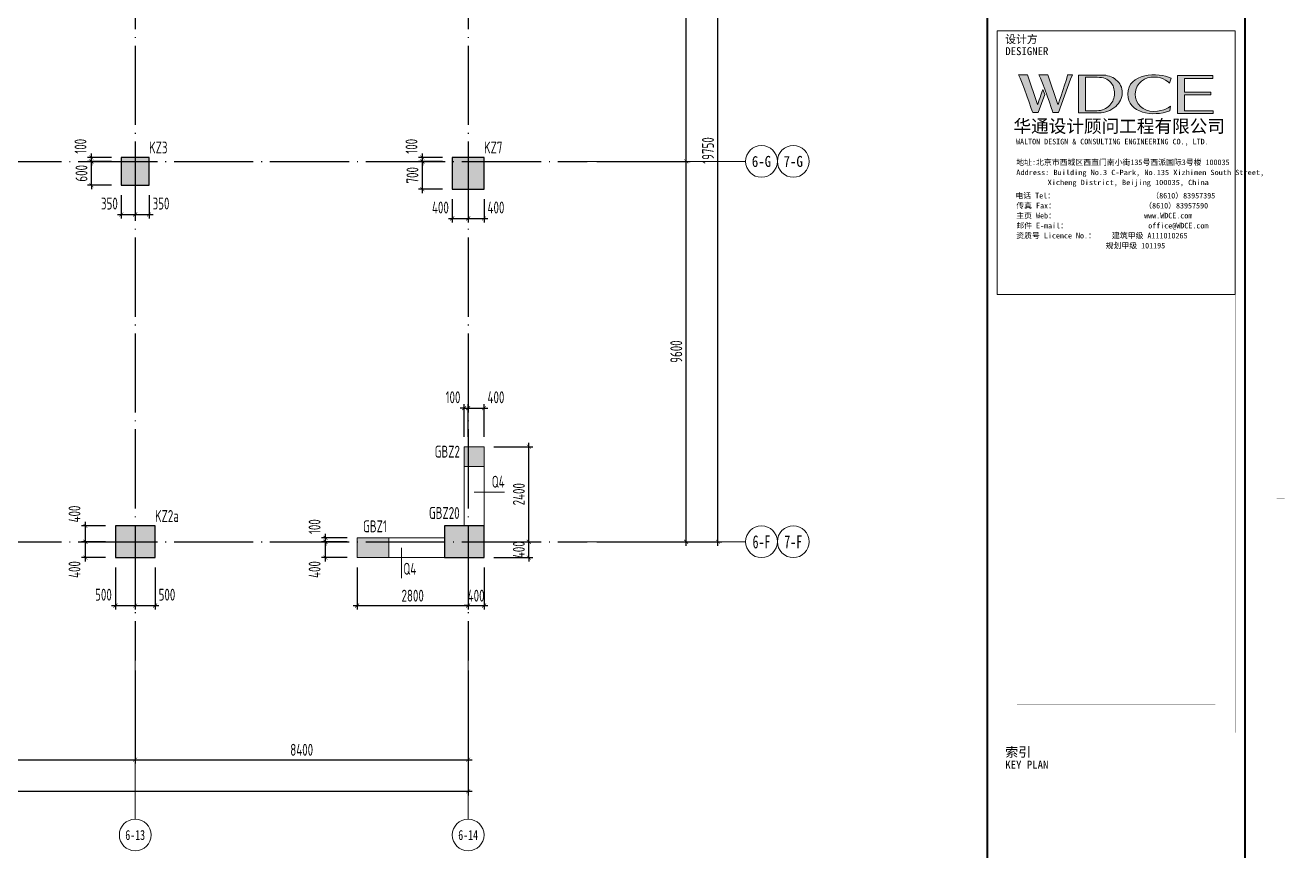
# Model space of a CAD drawing. Header units: millimetres. Extents: x -202076 to 1082610, y -439651 to 179350.
# Drawn here: x 141768 to 173545, y -85081 to -64243 of the extents above; entities that cross this region are included whole.
import ezdxf
from ezdxf.enums import TextEntityAlignment as Align

# ---------------------------------------------------------------- set-up
doc = ezdxf.new("R2010")
doc.units = ezdxf.units.MM
doc.header["$LTSCALE"] = 1000
doc.linetypes.add('DOTE', pattern=[2.42, 2, -0.2, 0.02, -0.2])
for name, color, linetype in [('02-TEXT_轴号', 7, 'Continuous'), ('A_AXIS-轴线', 36, 'DOTE'), ('AXIS_TEXT', 7, 'Continuous'), ('COLU', 5, 'Continuous')]:
    doc.layers.add(name, color=color, linetype=linetype)
for name, color, linetype, lineweight in [('COLU_TEXT', 6, 'Continuous', 0), ('DIM', 3, 'Continuous', 0), ('WALL', 2, 'Continuous', 0), ('墙柱名称编号', 7, 'Continuous', 18), ('墙柱轮廓', 7, 'Continuous', 18), ('墙身名称编号', 3, 'Continuous', 18), ('墙身标注引线', 3, 'Continuous', 18), ('边缘构件填充', 253, 'Continuous', 18)]:
    doc.layers.add(name, color=color, linetype=linetype, lineweight=lineweight)
doc.styles.add('_TCH_AXIS', font='STXIHEI.TTF', dxfattribs={"width": 0.75})
doc.styles.add('COMPLEX', font='COMPLEX')
doc.styles.add('TSSD_Dimension', font='tssdeng.shx', dxfattribs={"width": 0.7, "bigfont": 'hztxt.shx'})
doc.styles.add('TSSD_Rein', font='tssdeng.shx', dxfattribs={"width": 0.7, "bigfont": 'hztxt.shx'})
doc.styles.add('图签信息$0$hwxh', font='STXIHEI.TTF')
doc.styles.add('图签信息$0$华文细黑', font='STXIHEI.TTF', dxfattribs={"height": 10})
doc.dimstyles.new('TSSD_100_100', dxfattribs={"dimtxt": 300, "dimasz": 100, "dimexe": 100, "dimexo": 250, "dimgap": 100, "dimtad": 1, "dimdec": 0, "dimzin": 0, "dimdsep": 46, "dimtxsty": 'TSSD_Dimension', "dimblk": 'ARCHTICK', "dimcen": 0, "dimdle": 100, "dimclrt": 7, "dimadec": 0, "dimazin": 0, "dimtfac": 1, "dimtdec": 0, "dimtix": 1, "dimtmove": 2, "dimatfit": 3, "dimfxl": 1, "dimtolj": 1, "dimtzin": 0, "dimarcsym": 0})

# ---------------------------------------------------------------- blocks, each defined once
blk = doc.blocks.new('_AXISO')
blk.add_circle((0, 0), 0.5)
at = {"layer": 'AXIS_TEXT', "style": 'COMPLEX', "width": 1.041667}
blk.add_attdef('A', text='', height=0.56, dxfattribs=at).set_placement((-0.25, -0.28), (0.25, -0.28), align=Align.FIT)
blk = doc.blocks.new('图签信息$0$logo2')
h = blk.add_hatch(color=7)
h.paths.add_polyline_path([(19.02, -7.36), (15.84, -7.36), (15.84, -3.97), (18.97, -3.97), (18.97, -4.24), (16.46, -4.24), (16.46, -5.45), (18.81, -5.45), (18.81, -5.69), (16.47, -5.69), (16.47, -7.12), (19.02, -7.12)])
edge = h.paths.add_edge_path()
edge.add_spline(control_points=[(15.26, -4.21), (15.26, -4.21), (15.13, -4.65), (15.13, -4.65), (15.13, -4.65), (14.62, -4.1), (13.73, -4.1), (13.04, -4.1), (12.07, -4.54), (12.08, -5.62), (12.08, -6.49), (12.77, -7.16), (13.73, -7.17), (14.66, -7.17), (15.23, -6.68), (15.23, -6.68), (15.23, -6.68), (15.16, -7.11), (15.16, -7.11), (13.63, -7.7), (11.42, -7.29), (11.41, -5.64), (11.4, -3.72), (14.16, -3.66), (15.26, -4.21)], knot_values=[0, 0, 0, 0, 1, 1, 1, 2, 2, 2, 3, 3, 3, 4, 4, 4, 5, 5, 5, 6, 6, 6, 7, 7, 7, 8, 8, 8, 8], degree=3, periodic=0)
edge = h.paths.add_edge_path(flags=16)
edge.add_spline(control_points=[(10.23, -5.57), (10.23, -5.16), (10.12, -4.83), (9.9, -4.58), (9.63, -4.27), (9.23, -4.12), (8.69, -4.12), (8.69, -4.12), (7.64, -4.12), (7.64, -4.12), (7.64, -4.12), (7.64, -7.1), (7.64, -7.1), (7.64, -7.1), (8.66, -7.1), (8.66, -7.1), (9.13, -7.1), (9.52, -6.93), (9.82, -6.6), (10.09, -6.31), (10.23, -5.96), (10.23, -5.57)], knot_values=[0, 0, 0, 0, 1, 1, 1, 2, 2, 2, 3, 3, 3, 4, 4, 4, 5, 5, 5, 6, 6, 6, 7, 7, 7, 7], degree=3, periodic=0)
edge = h.paths.add_edge_path()
edge.add_spline(control_points=[(10.92, -5.51), (10.92, -5.96), (10.72, -6.37), (10.34, -6.72), (9.92, -7.1), (9.41, -7.29), (8.82, -7.29), (8.82, -7.29), (7.03, -7.29), (7.03, -7.29), (7.03, -7.29), (7.03, -3.92), (7.03, -3.92), (7.03, -3.92), (9.1, -3.92), (9.1, -3.92), (9.59, -3.92), (10.01, -4.06), (10.36, -4.34), (10.73, -4.64), (10.92, -5.03), (10.92, -5.51)], knot_values=[0, 0, 0, 0, 1, 1, 1, 2, 2, 2, 3, 3, 3, 4, 4, 4, 5, 5, 5, 6, 6, 6, 7, 7, 7, 7], degree=3, periodic=0)
at = {"lineweight": 0}
blk.add_lwpolyline([(19.02, -7.36), (15.84, -7.36), (15.84, -3.97), (18.97, -3.97), (18.97, -4.24), (16.46, -4.24), (16.46, -5.45), (18.81, -5.45), (18.81, -5.69), (16.47, -5.69), (16.47, -7.12), (19.02, -7.12), (19.02, -7.36)], dxfattribs=at)
for points, knots in [([(10.92, -5.51), (10.92, -5.96), (10.72, -6.37), (10.34, -6.72), (9.92, -7.1), (9.41, -7.29), (8.82, -7.29), (8.82, -7.29), (7.03, -7.29), (7.03, -7.29), (7.03, -7.29), (7.03, -3.92), (7.03, -3.92), (7.03, -3.92), (9.1, -3.92), (9.1, -3.92), (9.59, -3.92), (10.01, -4.06), (10.36, -4.34), (10.73, -4.64), (10.92, -5.03), (10.92, -5.51)], [0, 0, 0, 0, 1, 1, 1, 2, 2, 2, 3, 3, 3, 4, 4, 4, 5, 5, 5, 6, 6, 6, 7, 7, 7, 7]), ([(10.23, -5.57), (10.23, -5.16), (10.12, -4.83), (9.9, -4.58), (9.63, -4.27), (9.23, -4.12), (8.69, -4.12), (8.69, -4.12), (7.64, -4.12), (7.64, -4.12), (7.64, -4.12), (7.64, -7.1), (7.64, -7.1), (7.64, -7.1), (8.66, -7.1), (8.66, -7.1), (9.13, -7.1), (9.52, -6.93), (9.82, -6.6), (10.09, -6.31), (10.23, -5.96), (10.23, -5.57)], [0, 0, 0, 0, 1, 1, 1, 2, 2, 2, 3, 3, 3, 4, 4, 4, 5, 5, 5, 6, 6, 6, 7, 7, 7, 7]), ([(15.26, -4.21), (15.26, -4.21), (15.13, -4.65), (15.13, -4.65), (15.13, -4.65), (14.62, -4.1), (13.73, -4.1), (13.04, -4.1), (12.07, -4.54), (12.08, -5.62), (12.08, -6.49), (12.77, -7.16), (13.73, -7.17), (14.66, -7.17), (15.23, -6.68), (15.23, -6.68), (15.23, -6.68), (15.16, -7.11), (15.16, -7.11), (13.63, -7.7), (11.42, -7.29), (11.41, -5.64), (11.4, -3.72), (14.16, -3.66), (15.26, -4.21)], [0, 0, 0, 0, 1, 1, 1, 2, 2, 2, 3, 3, 3, 4, 4, 4, 5, 5, 5, 6, 6, 6, 7, 7, 7, 8, 8, 8, 8])]:
    blk.add_open_spline(points, degree=3, knots=knots, dxfattribs=at)
blk = doc.blocks.new('图签信息$0$logo1')
h = blk.add_hatch(color=8)
edge = h.paths.add_edge_path()
edge.add_spline(control_points=[(3.86, -5.21), (3.63, -5.88), (3.39, -6.56), (3.39, -6.56), (3.39, -6.56), (2.5, -3.91), (2.5, -3.91), (2.5, -3.91), (1.8, -3.91), (1.69, -3.91), (2.02, -4.39), (2.95, -7.27), (2.95, -7.27), (2.95, -7.27), (3.44, -7.27), (3.44, -7.27), (3.44, -7.27), (4.03, -5.66), (4.03, -5.66), (4.03, -5.66), (3.86, -5.21), (3.86, -5.21)], knot_values=[0, 0, 0, 0, 1, 1, 1, 2, 2, 2, 3, 3, 3, 4, 4, 4, 5, 5, 5, 6, 6, 6, 7, 7, 7, 7], degree=3, periodic=0)
h = blk.add_hatch(color=7)
edge = h.paths.add_edge_path()
edge.add_spline(control_points=[(6.04, -3.91), (6.09, -4.1), (5.2, -6.56), (5.2, -6.56), (5.2, -6.56), (4.3, -3.91), (4.3, -3.91), (4.3, -3.91), (3.6, -3.91), (3.49, -3.91), (3.82, -4.39), (4.75, -7.27), (4.75, -7.27), (4.75, -7.27), (5.24, -7.27), (5.24, -7.27), (5.24, -7.27), (6.33, -4.3), (6.33, -4.3), (6.33, -4.3), (6.48, -3.91), (6.48, -3.91), (6.48, -3.91), (6.21, -3.91), (6.04, -3.91)], knot_values=[0, 0, 0, 0, 1, 1, 1, 2, 2, 2, 3, 3, 3, 4, 4, 4, 5, 5, 5, 6, 6, 6, 7, 7, 7, 8, 8, 8, 8], degree=3, periodic=0)
at = {"color": 8, "lineweight": 0}
blk.add_open_spline([(3.86, -5.21), (3.63, -5.88), (3.39, -6.56), (3.39, -6.56), (3.39, -6.56), (2.5, -3.91), (2.5, -3.91), (2.5, -3.91), (1.8, -3.91), (1.69, -3.91), (2.02, -4.39), (2.95, -7.27), (2.95, -7.27), (2.95, -7.27), (3.44, -7.27), (3.44, -7.27), (3.44, -7.27), (4.03, -5.66), (4.03, -5.66), (4.03, -5.66), (3.86, -5.21), (3.86, -5.21)], degree=3, knots=[0, 0, 0, 0, 1, 1, 1, 2, 2, 2, 3, 3, 3, 4, 4, 4, 5, 5, 5, 6, 6, 6, 7, 7, 7, 7], dxfattribs=at)
at = {"lineweight": 0}
blk.add_open_spline([(6.04, -3.91), (6.09, -4.1), (5.2, -6.56), (5.2, -6.56), (5.2, -6.56), (4.3, -3.91), (4.3, -3.91), (4.3, -3.91), (3.6, -3.91), (3.49, -3.91), (3.82, -4.39), (4.75, -7.27), (4.75, -7.27), (4.75, -7.27), (5.24, -7.27), (5.24, -7.27), (5.24, -7.27), (6.33, -4.3), (6.33, -4.3), (6.33, -4.3), (6.48, -3.91), (6.48, -3.91), (6.48, -3.91), (6.21, -3.91), (6.04, -3.91)], degree=3, knots=[0, 0, 0, 0, 1, 1, 1, 2, 2, 2, 3, 3, 3, 4, 4, 4, 5, 5, 5, 6, 6, 6, 7, 7, 7, 8, 8, 8, 8], dxfattribs=at)
blk.add_blockref('图签信息$0$logo2', (0, 0))
blk = doc.blocks.new('图签信息$0$时间-logo')
at = {"layer": 'Defpoints', "lineweight": 0}
blk.add_lwpolyline([(0, -23.46), (-21.17, -23.46), (-21.17, 0), (0, 0), (0, -23.46)], dxfattribs=at)
blk.add_blockref('图签信息$0$logo1', (-20.97, 0))
at = {"style": '图签信息$0$hwxh'}
for s, height, p in [('华通设计顾问工程有限公司 ', 1.15, (-19.73, -9.05)), ('WALTON DESIGN & CONSULTING ENGINEERING CO., LTD.', 0.5, (-19.5, -10.1)), ('Address: Building No.3 C-Park, No.135 Xizhimen South Street, ', 0.47, (-19.48, -12.83)), ('地址:北京市西城区西直门南小街135号西派国际3号楼 100035', 0.5, (-19.48, -11.94)), ('Xicheng District, Beijing 100035, China ', 0.47, (-16.69, -13.72)), ('电话 Tel：                        （8610）83957395 ', 0.5, (-19.56, -14.91)), ('传真 Fax：                      （8610）83957590 ', 0.5, (-19.48, -15.8)), ('主页 Web：                      www.WDCE.com ', 0.5, (-19.48, -16.69)), ('资质号 Licence No.：    建筑甲级 A111010265 ', 0.5, (-19.48, -18.47)), ('邮件 E-mail：                    office@WDCE.com ', 0.5, (-19.48, -17.58)), ('   规划甲级 101195', 0.5, (-12.6, -19.36))]:
    blk.add_text(s, height=height, dxfattribs=at).set_placement(p)
blk = doc.blocks.new('图签信息')
at = {"const_width": 0.5}
blk.add_lwpolyline([(-65, 0), (0, 0), (0, 500.5), (-65, 500.5)], close=True, dxfattribs=at)
at = {"const_width": 0.05}
for points in [[(-62.5, 404.92), (-62.5, 227.83)], [(-62.5, 404.92), (-2.5, 404.92)], [(-62.5, 227.83), (-2.5, 227.83), (-2.5, 404.92)], [(-57.5, 338.36), (-7.5, 338.36)], [(-57.5, 288.83), (-7.5, 288.83)], [(-57.5, 234.85), (-7.5, 234.85)], [(-62.5, 227.83), (-2.5, 227.83)], [(-62.5, 217.74), (-2.5, 217.74)]]:
    blk.add_lwpolyline(points, dxfattribs=at)
at = {"ltscale": 0.001, "xscale": 2.834689937531525, "yscale": 2.834689937531525, "zscale": 2.834689937531525}
blk.add_blockref('图签信息$0$时间-logo', (-2.5, 404.92), dxfattribs=at)
at = {"style": '图签信息$0$华文细黑'}
for s, height, p in [('设计方', 2, (-60.5, 403.83)), ('DESIGNER', 2, (-60.5, 400.83)), ('索引', 2.4, (-60.5, 224.14)), ('KEY PLAN', 2, (-60.5, 220.74))]:
    blk.add_text(s, height=height, dxfattribs=at).set_placement(p, align=Align.TOP_LEFT)
blk = doc.blocks.new('图签-A1')
at = {"color": 2}
blk.add_blockref('图签信息', (0, 0), dxfattribs=at)
blk = doc.blocks.new('_ARCHTICK')
at = {"color": 0, "linetype": 'ByBlock', "const_width": 0.15}
blk.add_lwpolyline([(-0.5, -0.5), (0.5, 0.5)], dxfattribs=at)
blk = doc.blocks.new('*D440')
at = {"layer": 'Defpoints', "color": 0, "transparency": 16777216}
for p in [(155943, -67681), (158443, -67681), (155943, -77281)]:
    blk.add_point(p, dxfattribs=at)
at = {"layer": 'DIM', "color": 0, "lineweight": -2, "transparency": 16777216}
for p, q in [((156193, -67681), (158543, -67681)), ((158443, -77381), (158443, -67581)), ((156193, -77281), (158543, -77281))]:
    blk.add_line(p, q, dxfattribs=at)
at = {"layer": 'DIM', "color": 0, "lineweight": -2, "transparency": 16777216, "xscale": 100, "yscale": 100, "zscale": 100}
for p, rotation in [((158443, -67681), 90), ((158443, -77281), 270)]:
    blk.add_blockref('_ARCHTICK', p, dxfattribs=dict(at, rotation=rotation))
at = {"layer": 'DIM', "color": 7, "transparency": 16777216, "insert": (158193, -72481), "char_height": 300, "attachment_point": 5, "rotation": 90, "style": 'TSSD_Dimension'}
blk.add_mtext('\\A1;9600', dxfattribs=at)
blk = doc.blocks.new('*D441')
at = {"layer": 'Defpoints', "color": 0, "transparency": 16777216}
for p in [(155943, -58081), (158443, -58081), (155943, -67681)]:
    blk.add_point(p, dxfattribs=at)
at = {"layer": 'DIM', "color": 0, "lineweight": -2, "transparency": 16777216}
for p, q in [((156193, -58081), (158543, -58081)), ((158443, -67781), (158443, -57981)), ((156193, -67681), (158543, -67681))]:
    blk.add_line(p, q, dxfattribs=at)
at = {"layer": 'DIM', "color": 0, "lineweight": -2, "transparency": 16777216, "xscale": 100, "yscale": 100, "zscale": 100}
for p, rotation in [((158443, -58081), 90), ((158443, -67681), 270)]:
    blk.add_blockref('_ARCHTICK', p, dxfattribs=dict(at, rotation=rotation))
at = {"layer": 'DIM', "color": 7, "transparency": 16777216, "insert": (158193, -62881), "char_height": 300, "attachment_point": 5, "rotation": 90, "style": 'TSSD_Dimension'}
blk.add_mtext('\\A1;9600', dxfattribs=at)
blk = doc.blocks.new('*D442')
at = {"layer": 'Defpoints', "color": 0, "transparency": 16777216}
for p in [(155943, -57531), (159243, -57531), (155943, -77281)]:
    blk.add_point(p, dxfattribs=at)
at = {"layer": 'DIM', "color": 0, "lineweight": -2, "transparency": 16777216}
for p, q in [((159243, -77381), (159243, -57431)), ((156193, -57531), (159343, -57531)), ((156193, -77281), (159343, -77281))]:
    blk.add_line(p, q, dxfattribs=at)
at = {"layer": 'DIM', "color": 0, "lineweight": -2, "transparency": 16777216, "xscale": 100, "yscale": 100, "zscale": 100}
for p, rotation in [((159243, -57531), 90), ((159243, -77281), 270)]:
    blk.add_blockref('_ARCHTICK', p, dxfattribs=dict(at, rotation=rotation))
at = {"layer": 'DIM', "color": 7, "transparency": 16777216, "insert": (158993, -67406), "char_height": 300, "attachment_point": 5, "rotation": 90, "style": 'TSSD_Dimension'}
blk.add_mtext('\\A1;19750', dxfattribs=at)
blk = doc.blocks.new('*D448')
at = {"layer": 'Defpoints', "color": 0, "transparency": 16777216}
for p in [(136143, -80281), (144543, -80281), (144543, -82781)]:
    blk.add_point(p, dxfattribs=at)
at = {"layer": 'DIM', "color": 0, "lineweight": -2, "transparency": 16777216}
for p, q in [((136143, -80531), (136143, -82881)), ((144543, -80531), (144543, -82881)), ((136043, -82781), (144643, -82781))]:
    blk.add_line(p, q, dxfattribs=at)
at = {"layer": 'DIM', "color": 0, "lineweight": -2, "transparency": 16777216, "xscale": 100, "yscale": 100, "zscale": 100, "rotation": 180}
blk.add_blockref('_ARCHTICK', (136143, -82781), dxfattribs=at)
at = {"layer": 'DIM', "color": 0, "lineweight": -2, "transparency": 16777216, "xscale": 100, "yscale": 100, "zscale": 100}
blk.add_blockref('_ARCHTICK', (144543, -82781), dxfattribs=at)
at = {"layer": 'DIM', "color": 7, "transparency": 16777216, "insert": (140343, -82531), "char_height": 300, "attachment_point": 5, "style": 'TSSD_Dimension'}
blk.add_mtext('\\A1;8400', dxfattribs=at)
blk = doc.blocks.new('*D449')
at = {"layer": 'Defpoints', "color": 0, "transparency": 16777216}
for p in [(144543, -80281), (152943, -80281), (152943, -82781)]:
    blk.add_point(p, dxfattribs=at)
at = {"layer": 'DIM', "color": 0, "lineweight": -2, "transparency": 16777216}
for p, q in [((144543, -80531), (144543, -82881)), ((152943, -80531), (152943, -82881)), ((144443, -82781), (153043, -82781))]:
    blk.add_line(p, q, dxfattribs=at)
at = {"layer": 'DIM', "color": 0, "lineweight": -2, "transparency": 16777216, "xscale": 100, "yscale": 100, "zscale": 100, "rotation": 180}
blk.add_blockref('_ARCHTICK', (144543, -82781), dxfattribs=at)
at = {"layer": 'DIM', "color": 0, "lineweight": -2, "transparency": 16777216, "xscale": 100, "yscale": 100, "zscale": 100}
blk.add_blockref('_ARCHTICK', (152943, -82781), dxfattribs=at)
at = {"layer": 'DIM', "color": 7, "transparency": 16777216, "insert": (148743, -82531), "char_height": 300, "attachment_point": 5, "style": 'TSSD_Dimension'}
blk.add_mtext('\\A1;8400', dxfattribs=at)
blk = doc.blocks.new('*D450')
at = {"layer": 'Defpoints', "color": 0, "transparency": 16777216}
for p in [(102543, -80281), (152943, -80281), (102543, -83581)]:
    blk.add_point(p, dxfattribs=at)
at = {"layer": 'DIM', "color": 0, "lineweight": -2, "transparency": 16777216}
for p, q in [((102543, -80531), (102543, -83681)), ((152943, -80531), (152943, -83681)), ((153043, -83581), (102443, -83581))]:
    blk.add_line(p, q, dxfattribs=at)
at = {"layer": 'DIM', "color": 0, "lineweight": -2, "transparency": 16777216, "xscale": 100, "yscale": 100, "zscale": 100, "rotation": 180}
blk.add_blockref('_ARCHTICK', (102543, -83581), dxfattribs=at)
at = {"layer": 'DIM', "color": 0, "lineweight": -2, "transparency": 16777216, "xscale": 100, "yscale": 100, "zscale": 100}
blk.add_blockref('_ARCHTICK', (152943, -83581), dxfattribs=at)
at = {"layer": 'DIM', "color": 7, "transparency": 16777216, "insert": (127743, -83331), "char_height": 300, "attachment_point": 5, "style": 'TSSD_Dimension'}
blk.add_mtext('\\A1;50400', dxfattribs=at)
blk = doc.blocks.new('*D467')
at = {"layer": 'Defpoints', "color": 0, "transparency": 16777216}
for p in [(144043, -77681), (144543, -77681), (144543, -78891)]:
    blk.add_point(p, dxfattribs=at)
at = {"layer": 'DIM', "color": 0, "lineweight": -2, "transparency": 16777216}
for p, q in [((144043, -77931), (144043, -78991)), ((144543, -77931), (144543, -78991)), ((143943, -78891), (144643, -78891))]:
    blk.add_line(p, q, dxfattribs=at)
at = {"layer": 'DIM', "color": 0, "lineweight": -2, "transparency": 16777216, "xscale": 100, "yscale": 100, "zscale": 100, "rotation": 180}
blk.add_blockref('_ARCHTICK', (144043, -78891), dxfattribs=at)
at = {"layer": 'DIM', "color": 0, "lineweight": -2, "transparency": 16777216, "xscale": 100, "yscale": 100, "zscale": 100}
blk.add_blockref('_ARCHTICK', (144543, -78891), dxfattribs=at)
at = {"layer": 'DIM', "color": 7, "transparency": 16777216, "insert": (143742, -78616), "char_height": 300, "attachment_point": 5, "style": 'TSSD_Dimension'}
blk.add_mtext('\\A1;500', dxfattribs=at)
blk = doc.blocks.new('*D468')
at = {"layer": 'Defpoints', "color": 0, "transparency": 16777216}
for p in [(144543, -77681), (145043, -77681), (145043, -78891)]:
    blk.add_point(p, dxfattribs=at)
at = {"layer": 'DIM', "color": 0, "lineweight": -2, "transparency": 16777216}
for p, q in [((144543, -77931), (144543, -78991)), ((145043, -77931), (145043, -78991)), ((144443, -78891), (145143, -78891))]:
    blk.add_line(p, q, dxfattribs=at)
at = {"layer": 'DIM', "color": 0, "lineweight": -2, "transparency": 16777216, "xscale": 100, "yscale": 100, "zscale": 100, "rotation": 180}
blk.add_blockref('_ARCHTICK', (144543, -78891), dxfattribs=at)
at = {"layer": 'DIM', "color": 0, "lineweight": -2, "transparency": 16777216, "xscale": 100, "yscale": 100, "zscale": 100}
blk.add_blockref('_ARCHTICK', (145043, -78891), dxfattribs=at)
at = {"layer": 'DIM', "color": 7, "transparency": 16777216, "insert": (145344, -78616), "char_height": 300, "attachment_point": 5, "style": 'TSSD_Dimension'}
blk.add_mtext('\\A1;500', dxfattribs=at)
blk = doc.blocks.new('*D469')
at = {"layer": 'Defpoints', "color": 0, "transparency": 16777216}
for p in [(150143, -77681), (152943, -77681), (152943, -78891)]:
    blk.add_point(p, dxfattribs=at)
at = {"layer": 'DIM', "color": 0, "lineweight": -2, "transparency": 16777216}
for p, q in [((150143, -77931), (150143, -78991)), ((152943, -77931), (152943, -78991)), ((150043, -78891), (153043, -78891))]:
    blk.add_line(p, q, dxfattribs=at)
at = {"layer": 'DIM', "color": 0, "lineweight": -2, "transparency": 16777216, "xscale": 100, "yscale": 100, "zscale": 100, "rotation": 180}
blk.add_blockref('_ARCHTICK', (150143, -78891), dxfattribs=at)
at = {"layer": 'DIM', "color": 0, "lineweight": -2, "transparency": 16777216, "xscale": 100, "yscale": 100, "zscale": 100}
blk.add_blockref('_ARCHTICK', (152943, -78891), dxfattribs=at)
at = {"layer": 'DIM', "color": 7, "transparency": 16777216, "insert": (151543, -78641), "char_height": 300, "attachment_point": 5, "style": 'TSSD_Dimension'}
blk.add_mtext('\\A1;2800', dxfattribs=at)
blk = doc.blocks.new('*D470')
at = {"layer": 'Defpoints', "color": 0, "transparency": 16777216}
for p in [(152943, -77681), (153343, -77681), (153343, -78891)]:
    blk.add_point(p, dxfattribs=at)
at = {"layer": 'DIM', "color": 0, "lineweight": -2, "transparency": 16777216}
for p, q in [((152943, -77931), (152943, -78991)), ((153343, -77931), (153343, -78991)), ((152943, -78891), (152843, -78891)), ((152943, -78891), (153343, -78891)), ((153343, -78891), (153443, -78891))]:
    blk.add_line(p, q, dxfattribs=at)
at = {"layer": 'DIM', "color": 0, "lineweight": -2, "transparency": 16777216, "xscale": 100, "yscale": 100, "zscale": 100}
blk.add_blockref('_ARCHTICK', (152943, -78891), dxfattribs=at)
at = {"layer": 'DIM', "color": 0, "lineweight": -2, "transparency": 16777216, "xscale": 100, "yscale": 100, "zscale": 100, "rotation": 180}
blk.add_blockref('_ARCHTICK', (153343, -78891), dxfattribs=at)
at = {"layer": 'DIM', "color": 7, "transparency": 16777216, "insert": (153143, -78641), "char_height": 300, "attachment_point": 5, "style": 'TSSD_Dimension'}
blk.add_mtext('\\A1;400', dxfattribs=at)
blk = doc.blocks.new('*D473')
at = {"layer": 'Defpoints', "color": 0, "transparency": 16777216}
for p in [(152943, -73909), (152843, -74881), (152943, -74881)]:
    blk.add_point(p, dxfattribs=at)
at = {"layer": 'DIM', "color": 0, "lineweight": -2, "transparency": 16777216}
for p, q in [((152843, -73909), (152743, -73909)), ((152843, -74631), (152843, -73809)), ((152843, -73909), (152943, -73909)), ((152943, -74631), (152943, -73809)), ((152943, -73909), (153043, -73909))]:
    blk.add_line(p, q, dxfattribs=at)
at = {"layer": 'DIM', "color": 0, "lineweight": -2, "transparency": 16777216, "xscale": 100, "yscale": 100, "zscale": 100}
blk.add_blockref('_ARCHTICK', (152843, -73909), dxfattribs=at)
at = {"layer": 'DIM', "color": 0, "lineweight": -2, "transparency": 16777216, "xscale": 100, "yscale": 100, "zscale": 100, "rotation": 180}
blk.add_blockref('_ARCHTICK', (152943, -73909), dxfattribs=at)
at = {"layer": 'DIM', "color": 7, "transparency": 16777216, "insert": (152560, -73634), "char_height": 300, "attachment_point": 5, "style": 'TSSD_Dimension'}
blk.add_mtext('\\A1;100', dxfattribs=at)
blk = doc.blocks.new('*D474')
at = {"layer": 'Defpoints', "color": 0, "transparency": 16777216}
for p in [(153343, -73909), (152943, -74881), (153343, -74881)]:
    blk.add_point(p, dxfattribs=at)
at = {"layer": 'DIM', "color": 0, "lineweight": -2, "transparency": 16777216}
for p, q in [((152843, -73909), (153443, -73909)), ((152943, -74631), (152943, -73809)), ((153343, -74631), (153343, -73809))]:
    blk.add_line(p, q, dxfattribs=at)
at = {"layer": 'DIM', "color": 0, "lineweight": -2, "transparency": 16777216, "xscale": 100, "yscale": 100, "zscale": 100, "rotation": 180}
blk.add_blockref('_ARCHTICK', (152943, -73909), dxfattribs=at)
at = {"layer": 'DIM', "color": 0, "lineweight": -2, "transparency": 16777216, "xscale": 100, "yscale": 100, "zscale": 100}
blk.add_blockref('_ARCHTICK', (153343, -73909), dxfattribs=at)
at = {"layer": 'DIM', "color": 7, "transparency": 16777216, "insert": (153644, -73634), "char_height": 300, "attachment_point": 5, "style": 'TSSD_Dimension'}
blk.add_mtext('\\A1;400', dxfattribs=at)
blk = doc.blocks.new('*D482')
at = {"layer": 'Defpoints', "color": 0, "transparency": 16777216}
for p in [(153343, -77281), (154472, -77281), (153343, -77681)]:
    blk.add_point(p, dxfattribs=at)
at = {"layer": 'DIM', "color": 0, "lineweight": -2, "transparency": 16777216}
for p, q in [((154472, -77281), (154472, -77181)), ((153593, -77281), (154572, -77281)), ((154472, -77681), (154472, -77281)), ((153593, -77681), (154572, -77681)), ((154472, -77681), (154472, -77781))]:
    blk.add_line(p, q, dxfattribs=at)
at = {"layer": 'DIM', "color": 0, "lineweight": -2, "transparency": 16777216, "xscale": 100, "yscale": 100, "zscale": 100}
for p, rotation in [((154472, -77281), 270), ((154472, -77681), 90)]:
    blk.add_blockref('_ARCHTICK', p, dxfattribs=dict(at, rotation=rotation))
at = {"layer": 'DIM', "color": 7, "transparency": 16777216, "insert": (154222, -77481), "char_height": 300, "attachment_point": 5, "rotation": 90, "style": 'TSSD_Dimension'}
blk.add_mtext('\\A1;400', dxfattribs=at)
blk = doc.blocks.new('*D483')
at = {"layer": 'Defpoints', "color": 0, "transparency": 16777216}
for p in [(153343, -74881), (154472, -74881), (153343, -77281)]:
    blk.add_point(p, dxfattribs=at)
at = {"layer": 'DIM', "color": 0, "lineweight": -2, "transparency": 16777216}
for p, q in [((153593, -74881), (154572, -74881)), ((154472, -77381), (154472, -74781)), ((153593, -77281), (154572, -77281))]:
    blk.add_line(p, q, dxfattribs=at)
at = {"layer": 'DIM', "color": 0, "lineweight": -2, "transparency": 16777216, "xscale": 100, "yscale": 100, "zscale": 100}
for p, rotation in [((154472, -74881), 90), ((154472, -77281), 270)]:
    blk.add_blockref('_ARCHTICK', p, dxfattribs=dict(at, rotation=rotation))
at = {"layer": 'DIM', "color": 7, "transparency": 16777216, "insert": (154222, -76081), "char_height": 300, "attachment_point": 5, "rotation": 90, "style": 'TSSD_Dimension'}
blk.add_mtext('\\A1;2400', dxfattribs=at)
blk = doc.blocks.new('*D504')
at = {"layer": 'Defpoints', "color": 0, "transparency": 16777216}
for p in [(143287, -77281), (144043, -77281), (144043, -77681)]:
    blk.add_point(p, dxfattribs=at)
at = {"layer": 'DIM', "color": 0, "lineweight": -2, "transparency": 16777216}
for p, q in [((143287, -77781), (143287, -77181)), ((143793, -77281), (143187, -77281)), ((143793, -77681), (143187, -77681))]:
    blk.add_line(p, q, dxfattribs=at)
at = {"layer": 'DIM', "color": 0, "lineweight": -2, "transparency": 16777216, "xscale": 100, "yscale": 100, "zscale": 100}
for p, rotation in [((143287, -77281), 90), ((143287, -77681), 270)]:
    blk.add_blockref('_ARCHTICK', p, dxfattribs=dict(at, rotation=rotation))
at = {"layer": 'DIM', "color": 7, "transparency": 16777216, "insert": (143012, -77982), "char_height": 300, "attachment_point": 5, "rotation": 90, "style": 'TSSD_Dimension'}
blk.add_mtext('\\A1;400', dxfattribs=at)
blk = doc.blocks.new('*D505')
at = {"layer": 'Defpoints', "color": 0, "transparency": 16777216}
for p in [(143287, -76881), (144043, -76881), (144043, -77281)]:
    blk.add_point(p, dxfattribs=at)
at = {"layer": 'DIM', "color": 0, "lineweight": -2, "transparency": 16777216}
for p, q in [((143793, -76881), (143187, -76881)), ((143287, -77381), (143287, -76781)), ((143793, -77281), (143187, -77281))]:
    blk.add_line(p, q, dxfattribs=at)
at = {"layer": 'DIM', "color": 0, "lineweight": -2, "transparency": 16777216, "xscale": 100, "yscale": 100, "zscale": 100}
for p, rotation in [((143287, -76881), 90), ((143287, -77281), 270)]:
    blk.add_blockref('_ARCHTICK', p, dxfattribs=dict(at, rotation=rotation))
at = {"layer": 'DIM', "color": 7, "transparency": 16777216, "insert": (143012, -76580), "char_height": 300, "attachment_point": 5, "rotation": 90, "style": 'TSSD_Dimension'}
blk.add_mtext('\\A1;400', dxfattribs=at)
blk = doc.blocks.new('*D518')
at = {"layer": 'Defpoints', "color": 0, "transparency": 16777216}
for p in [(143437, -67681), (144193, -67681), (144193, -68281)]:
    blk.add_point(p, dxfattribs=at)
at = {"layer": 'DIM', "color": 0, "lineweight": -2, "transparency": 16777216}
for p, q in [((143943, -67681), (143337, -67681)), ((143437, -67681), (143437, -67581)), ((143437, -68281), (143437, -67681)), ((143943, -68281), (143337, -68281)), ((143437, -68281), (143437, -68381))]:
    blk.add_line(p, q, dxfattribs=at)
at = {"layer": 'DIM', "color": 0, "lineweight": -2, "transparency": 16777216, "xscale": 100, "yscale": 100, "zscale": 100}
for p, rotation in [((143437, -67681), 270), ((143437, -68281), 90)]:
    blk.add_blockref('_ARCHTICK', p, dxfattribs=dict(at, rotation=rotation))
at = {"layer": 'DIM', "color": 7, "transparency": 16777216, "insert": (143187, -67981), "char_height": 300, "attachment_point": 5, "rotation": 90, "style": 'TSSD_Dimension'}
blk.add_mtext('\\A1;600', dxfattribs=at)
blk = doc.blocks.new('*D519')
at = {"layer": 'Defpoints', "color": 0, "transparency": 16777216}
for p in [(143437, -67581), (144193, -67581), (144193, -67681)]:
    blk.add_point(p, dxfattribs=at)
at = {"layer": 'DIM', "color": 0, "lineweight": -2, "transparency": 16777216}
for p, q in [((143943, -67581), (143337, -67581)), ((143943, -67681), (143337, -67681)), ((143437, -67581), (143437, -67481)), ((143437, -67681), (143437, -67581)), ((143437, -67681), (143437, -67781))]:
    blk.add_line(p, q, dxfattribs=at)
at = {"layer": 'DIM', "color": 0, "lineweight": -2, "transparency": 16777216, "xscale": 100, "yscale": 100, "zscale": 100}
for p, rotation in [((143437, -67581), 270), ((143437, -67681), 90)]:
    blk.add_blockref('_ARCHTICK', p, dxfattribs=dict(at, rotation=rotation))
at = {"layer": 'DIM', "color": 7, "transparency": 16777216, "insert": (143162, -67299), "char_height": 300, "attachment_point": 5, "rotation": 90, "style": 'TSSD_Dimension'}
blk.add_mtext('\\A1;100', dxfattribs=at)
blk = doc.blocks.new('*D520')
at = {"layer": 'Defpoints', "color": 0, "transparency": 16777216}
for p in [(144193, -68281), (144543, -68281), (144543, -69020)]:
    blk.add_point(p, dxfattribs=at)
at = {"layer": 'DIM', "color": 0, "lineweight": -2, "transparency": 16777216}
for p, q in [((144193, -68531), (144193, -69120)), ((144543, -68531), (144543, -69120)), ((144093, -69020), (144643, -69020))]:
    blk.add_line(p, q, dxfattribs=at)
at = {"layer": 'DIM', "color": 0, "lineweight": -2, "transparency": 16777216, "xscale": 100, "yscale": 100, "zscale": 100, "rotation": 180}
blk.add_blockref('_ARCHTICK', (144193, -69020), dxfattribs=at)
at = {"layer": 'DIM', "color": 0, "lineweight": -2, "transparency": 16777216, "xscale": 100, "yscale": 100, "zscale": 100}
blk.add_blockref('_ARCHTICK', (144543, -69020), dxfattribs=at)
at = {"layer": 'DIM', "color": 7, "transparency": 16777216, "insert": (143892, -68745), "char_height": 300, "attachment_point": 5, "style": 'TSSD_Dimension'}
blk.add_mtext('\\A1;350', dxfattribs=at)
blk = doc.blocks.new('*D521')
at = {"layer": 'Defpoints', "color": 0, "transparency": 16777216}
for p in [(144543, -68281), (144893, -68281), (144893, -69020)]:
    blk.add_point(p, dxfattribs=at)
at = {"layer": 'DIM', "color": 0, "lineweight": -2, "transparency": 16777216}
for p, q in [((144543, -68531), (144543, -69120)), ((144893, -68531), (144893, -69120)), ((144443, -69020), (144993, -69020))]:
    blk.add_line(p, q, dxfattribs=at)
at = {"layer": 'DIM', "color": 0, "lineweight": -2, "transparency": 16777216, "xscale": 100, "yscale": 100, "zscale": 100, "rotation": 180}
blk.add_blockref('_ARCHTICK', (144543, -69020), dxfattribs=at)
at = {"layer": 'DIM', "color": 0, "lineweight": -2, "transparency": 16777216, "xscale": 100, "yscale": 100, "zscale": 100}
blk.add_blockref('_ARCHTICK', (144893, -69020), dxfattribs=at)
at = {"layer": 'DIM', "color": 7, "transparency": 16777216, "insert": (145194, -68745), "char_height": 300, "attachment_point": 5, "style": 'TSSD_Dimension'}
blk.add_mtext('\\A1;350', dxfattribs=at)
blk = doc.blocks.new('*D522')
at = {"layer": 'Defpoints', "color": 0, "transparency": 16777216}
for p in [(151787, -67581), (152543, -67581), (152543, -67681)]:
    blk.add_point(p, dxfattribs=at)
at = {"layer": 'DIM', "color": 0, "lineweight": -2, "transparency": 16777216}
for p, q in [((152293, -67581), (151687, -67581)), ((152293, -67681), (151687, -67681)), ((151787, -67581), (151787, -67481)), ((151787, -67681), (151787, -67581)), ((151787, -67681), (151787, -67781))]:
    blk.add_line(p, q, dxfattribs=at)
at = {"layer": 'DIM', "color": 0, "lineweight": -2, "transparency": 16777216, "xscale": 100, "yscale": 100, "zscale": 100}
for p, rotation in [((151787, -67581), 270), ((151787, -67681), 90)]:
    blk.add_blockref('_ARCHTICK', p, dxfattribs=dict(at, rotation=rotation))
at = {"layer": 'DIM', "color": 7, "transparency": 16777216, "insert": (151512, -67299), "char_height": 300, "attachment_point": 5, "rotation": 90, "style": 'TSSD_Dimension'}
blk.add_mtext('\\A1;100', dxfattribs=at)
blk = doc.blocks.new('*D523')
at = {"layer": 'Defpoints', "color": 0, "transparency": 16777216}
for p in [(152543, -68381), (152943, -68381), (152943, -69120)]:
    blk.add_point(p, dxfattribs=at)
at = {"layer": 'DIM', "color": 0, "lineweight": -2, "transparency": 16777216}
for p, q in [((152543, -68631), (152543, -69220)), ((152943, -68631), (152943, -69220)), ((152443, -69120), (153043, -69120))]:
    blk.add_line(p, q, dxfattribs=at)
at = {"layer": 'DIM', "color": 0, "lineweight": -2, "transparency": 16777216, "xscale": 100, "yscale": 100, "zscale": 100, "rotation": 180}
blk.add_blockref('_ARCHTICK', (152543, -69120), dxfattribs=at)
at = {"layer": 'DIM', "color": 0, "lineweight": -2, "transparency": 16777216, "xscale": 100, "yscale": 100, "zscale": 100}
blk.add_blockref('_ARCHTICK', (152943, -69120), dxfattribs=at)
at = {"layer": 'DIM', "color": 7, "transparency": 16777216, "insert": (152242, -68845), "char_height": 300, "attachment_point": 5, "style": 'TSSD_Dimension'}
blk.add_mtext('\\A1;400', dxfattribs=at)
blk = doc.blocks.new('*D524')
at = {"layer": 'Defpoints', "color": 0, "transparency": 16777216}
for p in [(152943, -68381), (153343, -68381), (153343, -69120)]:
    blk.add_point(p, dxfattribs=at)
at = {"layer": 'DIM', "color": 0, "lineweight": -2, "transparency": 16777216}
for p, q in [((152943, -68631), (152943, -69220)), ((153343, -68631), (153343, -69220)), ((152843, -69120), (153443, -69120))]:
    blk.add_line(p, q, dxfattribs=at)
at = {"layer": 'DIM', "color": 0, "lineweight": -2, "transparency": 16777216, "xscale": 100, "yscale": 100, "zscale": 100, "rotation": 180}
blk.add_blockref('_ARCHTICK', (152943, -69120), dxfattribs=at)
at = {"layer": 'DIM', "color": 0, "lineweight": -2, "transparency": 16777216, "xscale": 100, "yscale": 100, "zscale": 100}
blk.add_blockref('_ARCHTICK', (153343, -69120), dxfattribs=at)
at = {"layer": 'DIM', "color": 7, "transparency": 16777216, "insert": (153644, -68845), "char_height": 300, "attachment_point": 5, "style": 'TSSD_Dimension'}
blk.add_mtext('\\A1;400', dxfattribs=at)
blk = doc.blocks.new('*D525')
at = {"layer": 'Defpoints', "color": 0, "transparency": 16777216}
for p in [(151787, -67681), (152543, -67681), (152543, -68381)]:
    blk.add_point(p, dxfattribs=at)
at = {"layer": 'DIM', "color": 0, "lineweight": -2, "transparency": 16777216}
for p, q in [((152293, -67681), (151687, -67681)), ((151787, -68481), (151787, -67581)), ((152293, -68381), (151687, -68381))]:
    blk.add_line(p, q, dxfattribs=at)
at = {"layer": 'DIM', "color": 0, "lineweight": -2, "transparency": 16777216, "xscale": 100, "yscale": 100, "zscale": 100}
for p, rotation in [((151787, -67681), 90), ((151787, -68381), 270)]:
    blk.add_blockref('_ARCHTICK', p, dxfattribs=dict(at, rotation=rotation))
at = {"layer": 'DIM', "color": 7, "transparency": 16777216, "insert": (151537, -68031), "char_height": 300, "attachment_point": 5, "rotation": 90, "style": 'TSSD_Dimension'}
blk.add_mtext('\\A1;700', dxfattribs=at)
blk = doc.blocks.new('*D534')
at = {"layer": 'Defpoints', "color": 0, "transparency": 16777216}
for p in [(149344, -77281), (150143, -77281), (150143, -77681)]:
    blk.add_point(p, dxfattribs=at)
at = {"layer": 'DIM', "color": 0, "lineweight": -2, "transparency": 16777216}
for p, q in [((149344, -77781), (149344, -77181)), ((149893, -77281), (149244, -77281)), ((149893, -77681), (149244, -77681))]:
    blk.add_line(p, q, dxfattribs=at)
at = {"layer": 'DIM', "color": 0, "lineweight": -2, "transparency": 16777216, "xscale": 100, "yscale": 100, "zscale": 100}
for p, rotation in [((149344, -77281), 90), ((149344, -77681), 270)]:
    blk.add_blockref('_ARCHTICK', p, dxfattribs=dict(at, rotation=rotation))
at = {"layer": 'DIM', "color": 7, "transparency": 16777216, "insert": (149069, -77982), "char_height": 300, "attachment_point": 5, "rotation": 90, "style": 'TSSD_Dimension'}
blk.add_mtext('\\A1;400', dxfattribs=at)
blk = doc.blocks.new('*D535')
at = {"layer": 'Defpoints', "color": 0, "transparency": 16777216}
for p in [(149344, -77181), (150143, -77181), (150143, -77281)]:
    blk.add_point(p, dxfattribs=at)
at = {"layer": 'DIM', "color": 0, "lineweight": -2, "transparency": 16777216}
for p, q in [((149893, -77181), (149244, -77181)), ((149344, -77181), (149344, -77081)), ((149344, -77281), (149344, -77181)), ((149893, -77281), (149244, -77281)), ((149344, -77281), (149344, -77381))]:
    blk.add_line(p, q, dxfattribs=at)
at = {"layer": 'DIM', "color": 0, "lineweight": -2, "transparency": 16777216, "xscale": 100, "yscale": 100, "zscale": 100}
for p, rotation in [((149344, -77181), 270), ((149344, -77281), 90)]:
    blk.add_blockref('_ARCHTICK', p, dxfattribs=dict(at, rotation=rotation))
at = {"layer": 'DIM', "color": 7, "transparency": 16777216, "insert": (149069, -76899), "char_height": 300, "attachment_point": 5, "rotation": 90, "style": 'TSSD_Dimension'}
blk.add_mtext('\\A1;100', dxfattribs=at)
blk = doc.blocks.new('图框-A1')
for points, const_width in [([(0, 0), (841, 0), (841, 594), (0, 594)], 0.05), ([(766, 584), (25, 584), (25, 10), (766, 10)], 0.5)]:
    blk.add_lwpolyline(points, close=True, dxfattribs=dict(const_width=const_width))
at = {"const_width": 0.05}
blk.add_lwpolyline([(841, 297), (839, 297)], dxfattribs=at)

msp = doc.modelspace()

# ---------------------------------------------------------------- hatches: boundary and pattern name
at = {"layer": '边缘构件填充'}
h = msp.add_hatch(color=256, dxfattribs=at)
h.dxf.hatch_style = 1
h.paths.add_polyline_path([(144892.7, -67581), (144192.7, -67581), (144192.7, -68281), (144892.7, -68281)])
h = msp.add_hatch(color=256, dxfattribs=at)
h.dxf.hatch_style = 1
h.paths.add_polyline_path([(153342.7, -67581), (152542.7, -67581), (152542.7, -68381), (153342.7, -68381)])
h = msp.add_hatch(color=256, dxfattribs=at)
h.dxf.hatch_style = 1
h.paths.add_polyline_path([(152842.7, -74881), (152842.7, -75381)], flags=0)
h.paths.add_polyline_path([(152842.7, -75381), (152842.7, -74881), (153342.7, -74881), (153342.7, -75381)], flags=17)
h = msp.add_hatch(color=256, dxfattribs=at)
h.dxf.hatch_style = 1
h.paths.add_polyline_path([(152842.7, -74881), (152842.7, -75381), (153342.7, -75381), (153342.7, -74881)], flags=17)
h.paths.add_polyline_path([(152842.7, -74881), (152842.7, -75381)], flags=0)
h = msp.add_hatch(color=256, dxfattribs=at)
h.dxf.hatch_style = 1
h.paths.add_polyline_path([(145042.7, -76881), (144042.7, -76881), (144042.7, -77681), (145042.7, -77681)])
h = msp.add_hatch(color=256, dxfattribs=at)
h.dxf.hatch_style = 1
h.paths.add_polyline_path([(153342.7, -77681), (153342.7, -76881), (152342.7, -76881), (152342.7, -77681)])
h = msp.add_hatch(color=256, dxfattribs=at)
h.dxf.hatch_style = 1
h.paths.add_polyline_path([(150942.7, -77681), (150942.7, -77181), (150142.7, -77181), (150142.7, -77681)])

# ---------------------------------------------------------------- linework, layer by layer
at = {"layer": 'A_AXIS-轴线'}
for p, q in [((144542.7, -55081), (144542.7, -80281)), ((152942.7, -55081), (152942.7, -80281))]:
    msp.add_line(p, q, dxfattribs=at)
for points in [[(99542.7, -67681), (155943, -67681)], [(99542.7, -77281), (155943, -77281)]]:
    msp.add_lwpolyline(points, dxfattribs=at)
at = {"layer": 'COLU'}
for points in [[(144892.7, -67581), (144192.7, -67581), (144192.7, -68281), (144892.7, -68281)], [(153342.7, -67581), (152542.7, -67581), (152542.7, -68381), (153342.7, -68381)], [(145042.7, -76881), (144042.7, -76881), (144042.7, -77681), (145042.7, -77681)], [(153342.7, -76881), (152342.7, -76881), (152342.7, -77681), (153342.7, -77681)]]:
    msp.add_lwpolyline(points, close=True, dxfattribs=at)
at = {"layer": 'DIM'}
for p, q in [((155943, -67681), (159943, -67681)), ((155943, -77281), (159943, -77281)), ((144542.7, -80281), (144542.7, -84281)), ((152942.7, -80281), (152942.7, -84281))]:
    msp.add_line(p, q, dxfattribs=at)
at = {"layer": 'WALL'}
for points in [[(152842.7, -74881), (152842.7, -76881), (152842.7, -74881), (153342.7, -74881), (153342.7, -76881)], [(150142.7, -77681), (152342.7, -77681), (150142.7, -77681), (150142.7, -77681), (150142.7, -77181), (152342.7, -77181)]]:
    msp.add_lwpolyline(points, dxfattribs=at)
at = {"layer": '墙柱轮廓'}
for points in [[(152842.7, -74881), (152842.7, -75381), (152842.7, -74881), (153342.7, -74881), (153342.7, -75381), (152842.7, -75381)], [(152342.7, -76881), (152342.7, -77681), (152342.7, -76881), (153342.7, -76881), (153342.7, -77681), (152342.7, -77681), (153342.7, -77681)], [(150142.7, -77181), (150142.7, -77681), (150142.7, -77181), (150942.7, -77181), (150942.7, -77681), (150142.7, -77681), (150942.7, -77681)]]:
    msp.add_lwpolyline(points, dxfattribs=at)
at = {"layer": '墙身标注引线'}
for p, q in [((153092.7, -76030.7), (153863.8, -76030.7)), ((151257.7, -77431), (151257.7, -78202.1))]:
    msp.add_line(p, q, dxfattribs=at)

# ---------------------------------------------------------------- block references
at = {"xscale": 100, "yscale": 100, "zscale": 100}
for name, p in [('图框-A1', (89442.7, -105881)), ('图签-A1', (172542.7, -104881))]:
    msp.add_blockref(name, p, dxfattribs=at)
at = {"layer": 'DIM'}
ref = msp.add_blockref('_AXISO', (160343, -67681), dxfattribs=dict(at, xscale=800, yscale=800, zscale=800))
ref.add_attrib('A', '6-G', dxfattribs={"layer": '02-TEXT_轴号', "height": 277.76, "style": '_TCH_AXIS', "width": 0.743037}).set_placement((160099.9, -67819.9), (160586.1, -67819.9), align=Align.FIT)
ref = msp.add_blockref('_AXISO', (161143, -67681), dxfattribs=dict(at, xscale=800, yscale=800, zscale=800))
ref.add_attrib('A', '7-G', dxfattribs={"layer": '02-TEXT_轴号', "height": 277.76, "style": '_TCH_AXIS', "width": 0.743037}).set_placement((160899.9, -67819.9), (161386.1, -67819.9), align=Align.FIT)
ref = msp.add_blockref('_AXISO', (160343, -77281), dxfattribs=dict(at, xscale=800, yscale=800, zscale=800))
ref.add_attrib('A', '6-F', dxfattribs={"layer": '02-TEXT_轴号', "height": 331.15, "style": '_TCH_AXIS', "width": 0.743037}).set_placement((160117.2, -77446.6), (160568.8, -77446.6), align=Align.FIT)
ref = msp.add_blockref('_AXISO', (161143, -77281), dxfattribs=dict(at, xscale=800, yscale=800, zscale=800))
ref.add_attrib('A', '7-F', dxfattribs={"layer": '02-TEXT_轴号', "height": 325.94, "style": '_TCH_AXIS', "width": 0.761209}).set_placement((160915.3, -77444), (161370.7, -77444), align=Align.FIT)
ref = msp.add_blockref('_AXISO', (144542.7, -84681), dxfattribs=dict(at, xscale=800, yscale=800, zscale=800))
ref.add_attrib('A', '6-13', dxfattribs={"layer": '02-TEXT_轴号', "height": 252.11, "style": '_TCH_AXIS', "width": 0.743037}).set_placement((144292.6, -84807.1), (144792.7, -84807.1), align=Align.FIT)
ref = msp.add_blockref('_AXISO', (152942.7, -84681), dxfattribs=dict(at, xscale=800, yscale=800, zscale=800))
ref.add_attrib('A', '6-14', dxfattribs={"layer": '02-TEXT_轴号', "height": 252.11, "style": '_TCH_AXIS', "width": 0.743037}).set_placement((152692.6, -84807.1), (153192.7, -84807.1), align=Align.FIT)

# ---------------------------------------------------------------- texts
at = {"layer": 'COLU_TEXT', "linetype": 'Continuous', "style": 'TSSD_Rein', "width": 0.7}
for s, p in [('KZ3', (144892.7, -67481)), ('KZ7', (153342.7, -67481)), ('KZ2a', (145042.7, -76781))]:
    msp.add_text(s, height=300, dxfattribs=at).set_placement(p)
at = {"layer": '墙柱名称编号', "color": 2, "linetype": 'Continuous', "style": 'TSSD_Rein', "width": 0.7}
for s, p in [('GBZ2', (152098.9, -75245.9)), ('GBZ20', (151954.2, -76794.5)), ('GBZ1', (150292.7, -77131))]:
    msp.add_text(s, height=300, dxfattribs=at).set_placement(p, align=Align.BOTTOM_LEFT)
at = {"layer": '墙身名称编号', "linetype": 'Continuous', "style": 'TSSD_Rein', "width": 0.7}
for p in [(153538.4, -76004), (151307.7, -78202.1)]:
    msp.add_text('Q4', height=300, dxfattribs=at).set_placement(p, align=Align.BOTTOM_LEFT)

# ---------------------------------------------------------------- dimensions: what is measured, and where the dimension line sits
at = {"layer": 'DIM'}
for base, p1, p2, picture, middle in [((159243, -57531), (155943, -77281), (155943, -57531), '*D442', (158993, -67406)), ((158443, -58081), (155943, -67681), (155943, -58081), '*D441', (158193, -62881)), ((143437.4, -67681), (144192.7, -68281), (144192.7, -67681), '*D518', (143187.4, -67981)), ((151787.4, -67681), (152542.7, -68381), (152542.7, -67681), '*D525', (151537.4, -68031)), ((158443, -67681), (155943, -77281), (155943, -67681), '*D440', (158193, -72481)), ((154471.9, -74881), (153342.7, -77281), (153342.7, -74881), '*D483', (154221.9, -76081)), ((154471.9, -77281), (153342.7, -77681), (153342.7, -77281), '*D482', (154221.9, -77481))]:
    dim = msp.add_linear_dim(base=base, p1=p1, p2=p2, angle=90, dimstyle='TSSD_100_100', dxfattribs=at)
    dim.commit()
    dim.dimension.update_dxf_attribs({"geometry": picture, "text_midpoint": middle})
for base, p1, p2, picture, middle in [((143437.4, -67581), (144192.7, -67681), (144192.7, -67581), '*D519', (143162.4, -67298.8)), ((151787.4, -67581), (152542.7, -67681), (152542.7, -67581), '*D522', (151512.4, -67298.8)), ((143287.4, -76881), (144042.7, -77281), (144042.7, -76881), '*D505', (143012.4, -76579.9)), ((149344.5, -77181), (150142.7, -77281), (150142.7, -77181), '*D535', (149069.5, -76898.8)), ((143287.4, -77281), (144042.7, -77681), (144042.7, -77281), '*D504', (143012.4, -77982.1)), ((149344.5, -77281), (150142.7, -77681), (150142.7, -77281), '*D534', (149069.5, -77982.1))]:
    dim = msp.add_linear_dim(base=base, p1=p1, p2=p2, angle=90, dimstyle='TSSD_100_100', dxfattribs=at)
    dim.commit()
    dim.dimension.update_dxf_attribs({"geometry": picture, "text_midpoint": middle, "dimtype": 160})
for base, p1, p2, picture, middle in [((144542.7, -69020.5), (144192.7, -68281), (144542.7, -68281), '*D520', (143891.6, -68745.5)), ((144892.7, -69020.5), (144542.7, -68281), (144892.7, -68281), '*D521', (145193.7, -68745.5)), ((152942.7, -69120.5), (152542.7, -68381), (152942.7, -68381), '*D523', (152241.6, -68845.5)), ((153342.7, -69120.5), (152942.7, -68381), (153342.7, -68381), '*D524', (153643.7, -68845.5)), ((152942.7, -73909), (152842.7, -74881), (152942.7, -74881), '*D473', (152560.4, -73634)), ((153342.7, -73909), (152942.7, -74881), (153342.7, -74881), '*D474', (153643.7, -73634)), ((144542.7, -78891.3), (144042.7, -77681), (144542.7, -77681), '*D467', (143741.6, -78616.3)), ((145042.7, -78891.3), (144542.7, -77681), (145042.7, -77681), '*D468', (145343.7, -78616.3))]:
    dim = msp.add_linear_dim(base=base, p1=p1, p2=p2, dimstyle='TSSD_100_100', dxfattribs=at)
    dim.commit()
    dim.dimension.update_dxf_attribs({"geometry": picture, "text_midpoint": middle, "dimtype": 160})
for base, p1, p2, picture, middle in [((152942.7, -78891.3), (150142.7, -77681), (152942.7, -77681), '*D469', (151542.7, -78641.3)), ((153342.7, -78891.3), (152942.7, -77681), (153342.7, -77681), '*D470', (153142.7, -78641.3)), ((102542.7, -83581), (152942.7, -80281), (102542.7, -80281), '*D450', (127742.7, -83331)), ((144542.7, -82781), (136142.7, -80281), (144542.7, -80281), '*D448', (140342.7, -82531)), ((152942.7, -82781), (144542.7, -80281), (152942.7, -80281), '*D449', (148742.7, -82531))]:
    dim = msp.add_linear_dim(base=base, p1=p1, p2=p2, dimstyle='TSSD_100_100', dxfattribs=at)
    dim.commit()
    dim.dimension.update_dxf_attribs({"geometry": picture, "text_midpoint": middle})

doc.saveas('drawing.dxf')
